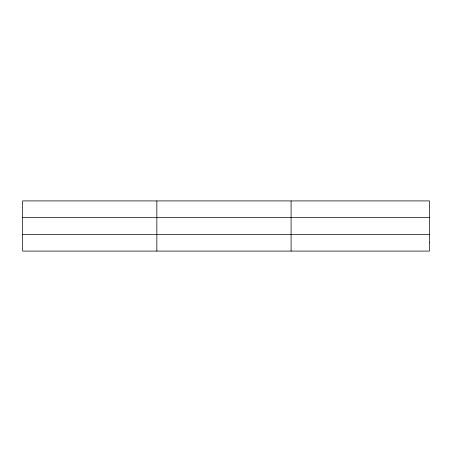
<?xml version="1.0" encoding="UTF-8"?>
<svg xmlns="http://www.w3.org/2000/svg" width="452" height="452" viewBox="0 0 452 452"><rect width="100%" height="100%" fill="white"/><g stroke="black" fill="none" stroke-linecap="round" stroke-linejoin="round"><path stroke-width="0.68" d="M156.844 251.086L156.844 200.914M291.088 251.086L291.088 200.914M22.6 217.468L429.4 217.468M22.6 234.531L429.4 234.531M429.4 242.809L429.4 251.086L22.6 251.086L22.6 200.914L429.4 200.914L429.4 242.809"/></g></svg>
